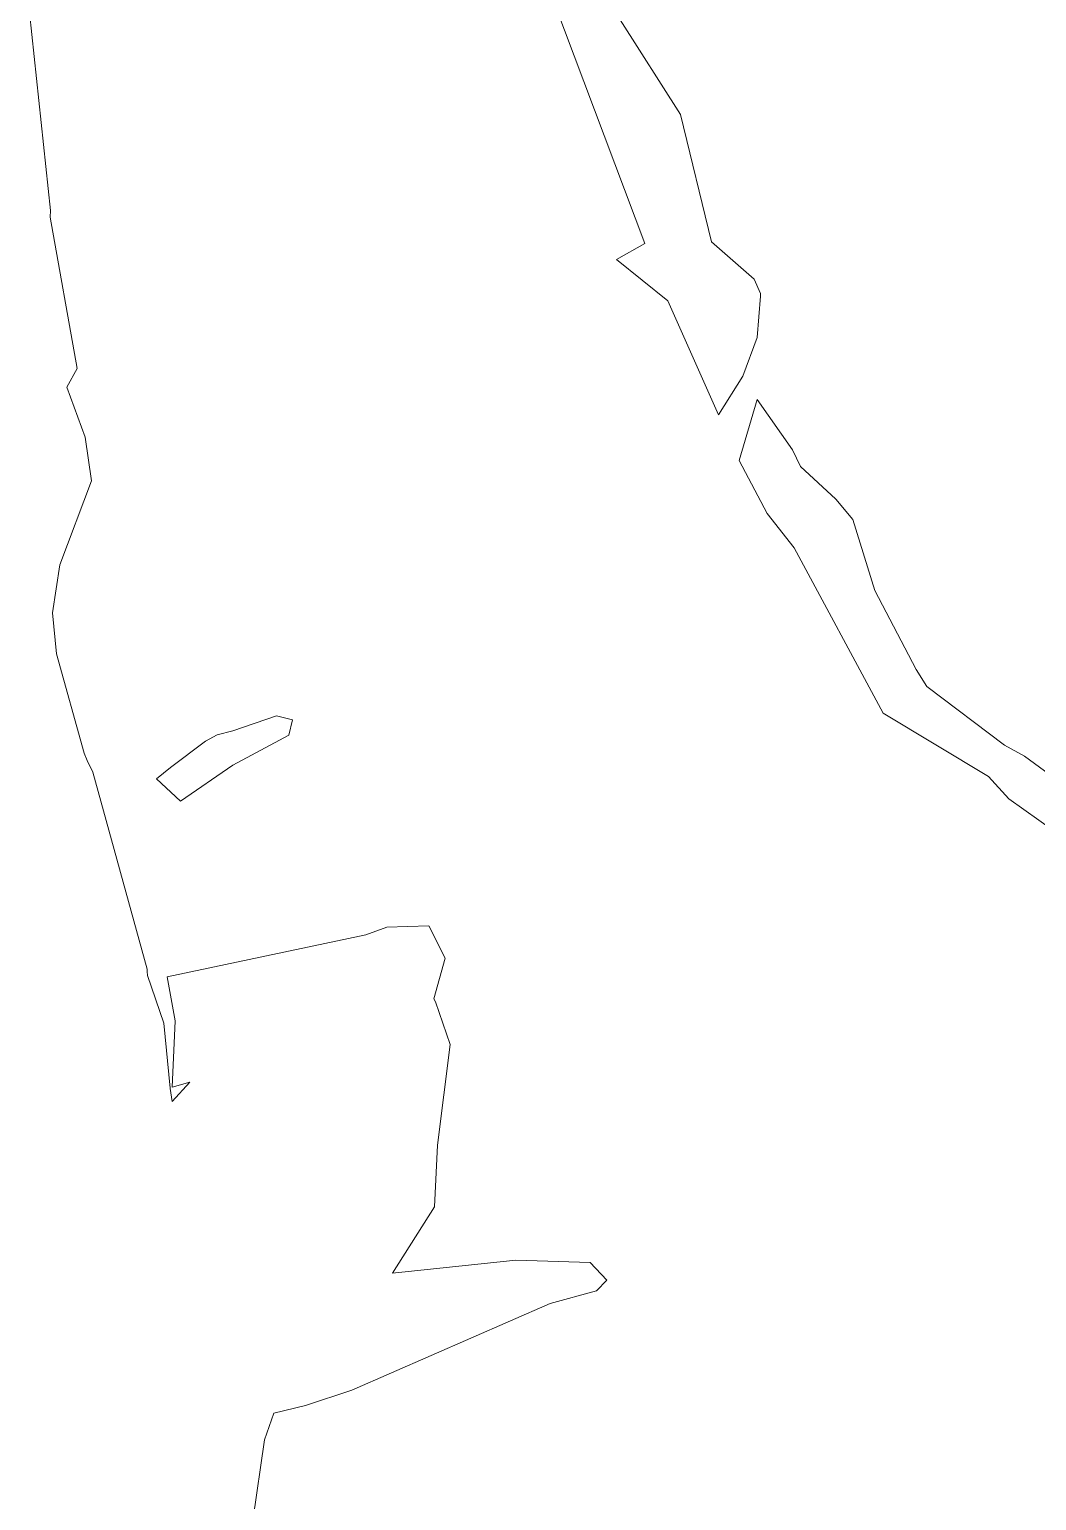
# Model space of a CAD drawing. Header units: metres. Extents: x 809241 to 811075, y 9156873 to 9158251.
# Drawn here: x 810300.5 to 810333.98, y 9157282.47 to 9157331.38 of the extents above; entities that cross this region are included whole.
import ezdxf

# ---------------------------------------------------------------- set-up
doc = ezdxf.new("R2010")
doc.units = ezdxf.units.M
doc.layers.add('C-TOPO-MAJR', color=9, linetype='Continuous')

msp = doc.modelspace()

# ---------------------------------------------------------------- linework, layer by layer
at = {"layer": 'C-TOPO-MAJR', "color": 9, "linetype": 'Continuous', "lineweight": 5, "elevation": 2550}
for points in [[(810320.143, 9157331.697), (810322.148, 9157328.546), (810323.173, 9157324.315), (810324.592, 9157323.081), (810324.799, 9157322.603), (810324.806, 9157322.594), (810324.808, 9157322.515), (810324.697, 9157321.139), (810324.22, 9157319.857), (810323.403, 9157318.572), (810321.727, 9157322.357), (810320.014, 9157323.728), (810320.962, 9157324.263), (810316.259, 9157336.755)], [(810300.503, 9157331.939), (810301.198, 9157325.365), (810301.188, 9157325.142), (810302.095, 9157320.109), (810301.748, 9157319.49), (810302.358, 9157317.828), (810302.567, 9157316.368), (810301.516, 9157313.583), (810301.271, 9157311.979), (810301.404, 9157310.617), (810302.321, 9157307.321), (810302.419, 9157307.072), (810302.613, 9157306.682), (810304.414, 9157300.139), (810304.411, 9157300.063), (810304.432, 9157299.927), (810304.966, 9157298.347), (810305.18, 9157296.179), (810305.184, 9157296.17), (810305.248, 9157295.738), (810305.829, 9157296.376), (810305.252, 9157296.218), (810305.348, 9157298.416), (810305.086, 9157299.885), (810311.68, 9157301.275), (810312.386, 9157301.531), (810313.784, 9157301.579), (810314.323, 9157300.504), (810313.94, 9157299.155), (810313.995, 9157299.053), (810314.485, 9157297.631), (810314.071, 9157294.29), (810313.965, 9157292.235), (810312.576, 9157290.028), (810316.67, 9157290.463), (810319.138, 9157290.391), (810319.692, 9157289.802), (810319.353, 9157289.44), (810317.809, 9157289.02), (810311.216, 9157286.14), (810309.679, 9157285.634), (810308.629, 9157285.381), (810308.32, 9157284.491), (810307.927, 9157281.811)], [(810336.148, 9157305.337), (810333.581, 9157307.221), (810332.917, 9157307.586), (810330.335, 9157309.538), (810329.972, 9157310.104), (810328.599, 9157312.726), (810327.874, 9157315.085), (810327.309, 9157315.763), (810326.13, 9157316.849), (810326.13, 9157316.849), (810325.868, 9157317.403), (810324.696, 9157319.078), (810324.094, 9157317.053), (810325.02, 9157315.286), (810325.918, 9157314.146), (810328.88, 9157308.651), (810332.384, 9157306.545), (810333.054, 9157305.805), (810335.056, 9157304.384)]]:
    msp.add_lwpolyline(points, dxfattribs=at)
msp.add_lwpolyline([(810306.746, 9157307.933), (810306.358, 9157307.714), (810305.197, 9157306.846), (810304.725, 9157306.466), (810305.52, 9157305.726), (810307.265, 9157306.92), (810309.121, 9157307.92), (810309.246, 9157308.424), (810308.711, 9157308.561), (810307.269, 9157308.064), (810306.746, 9157307.933)], close=True, dxfattribs=at)

doc.saveas('drawing.dxf')
